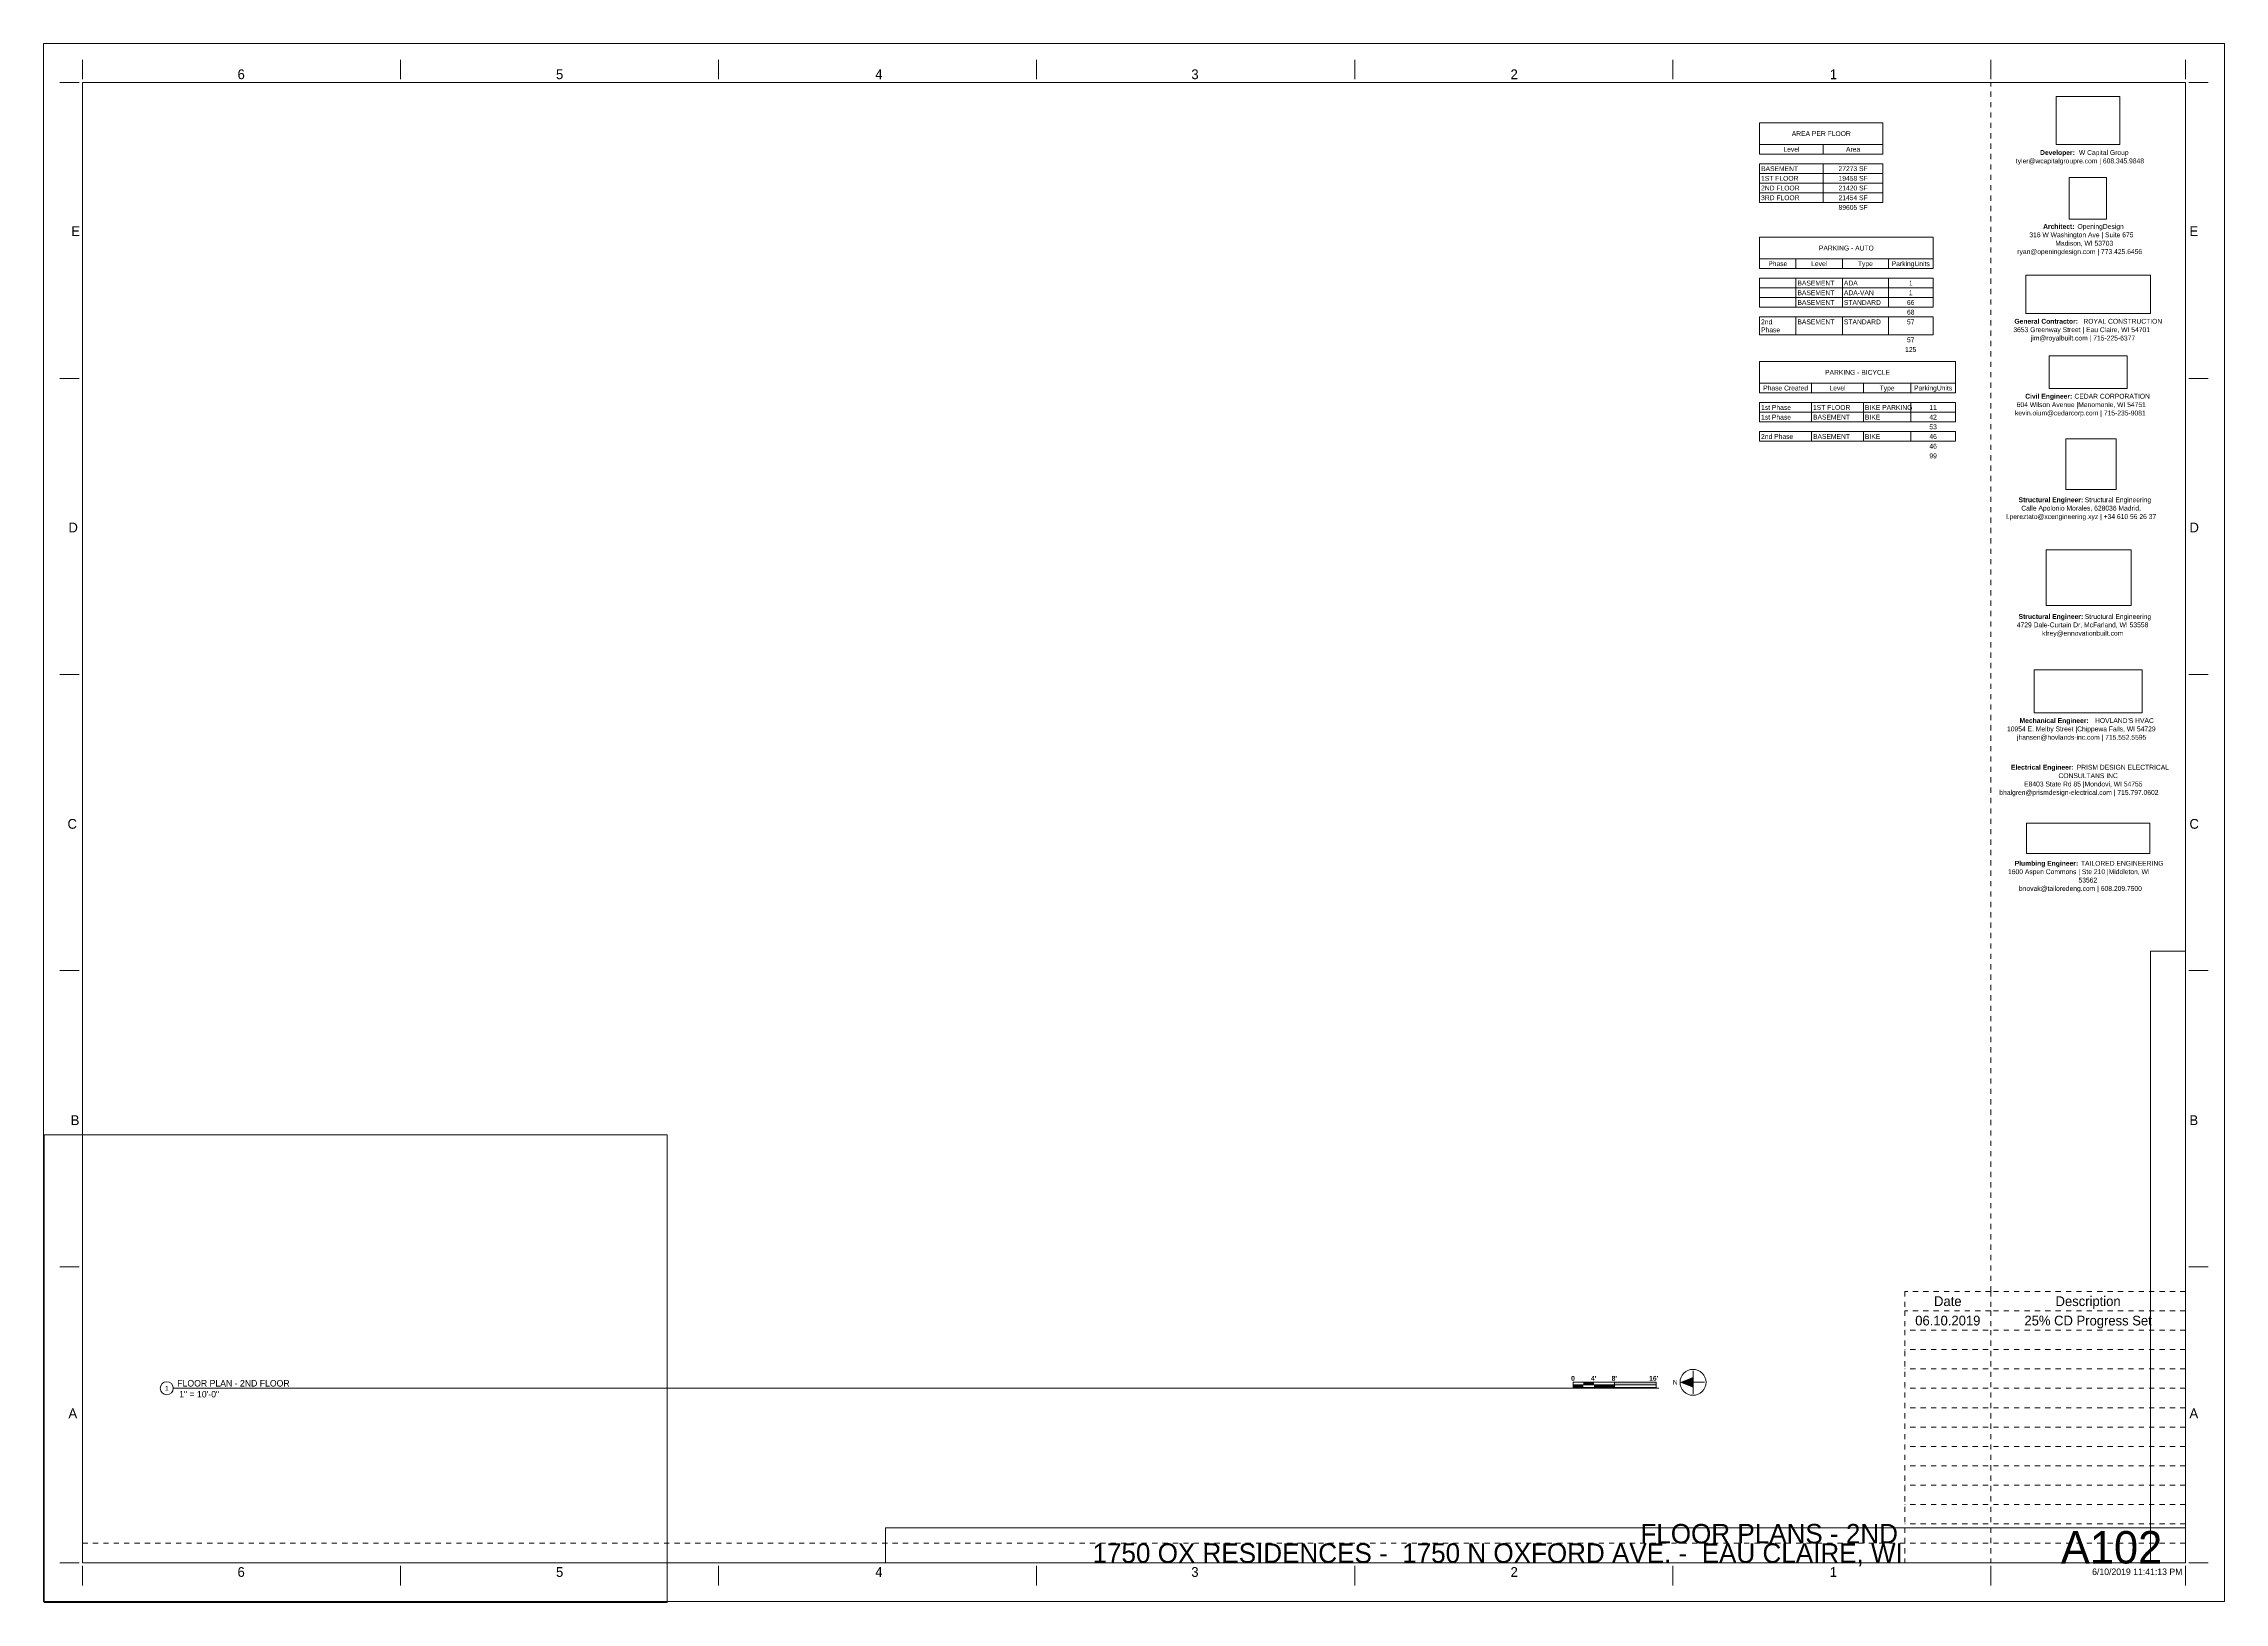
# Paper-space layout 'Layout1' of a CAD drawing. Header units: inches. Extents: x 0 to 42, y 0 to 30.
import ezdxf

# ---------------------------------------------------------------- set-up
doc = ezdxf.new("R2010")
doc.units = ezdxf.units.IN
doc.header["$MEASUREMENT"] = 0
doc.linetypes.add('Dot 1_32_', pattern=[0.03125, 0, -0.03125])
for name, color, linetype, lineweight in [('A-ANNO-NOTE', 131, 'Continuous', 9), ('A-DETL', 90, 'Continuous', 9), ('G-ANNO-SCHD', 231, 'Continuous', 9), ('G-ANNO-TTLB', 6, 'Continuous', 9), ('G-ANNO-TTLB-MEDM', 33, 'Continuous', 20)]:
    doc.layers.add(name, color=color, linetype=linetype, lineweight=lineweight)
doc.layers.add('G-ANNO-NPLT', color=191, linetype='Continuous', plot=False)
doc.styles.add('Arial_2', font='arial.ttf', dxfattribs={"height": 0.09375})
doc.styles.add('Century Gothic_1', font='ufonts.com_century-gothic.ttf', dxfattribs={"height": 0.09375})
doc.styles.add('Century Gothic_2', font='ufonts.com_century-gothic.ttf', dxfattribs={"height": 0.1875})
doc.styles.add('Century Gothic_3', font='ufonts.com_century-gothic.ttf', dxfattribs={"height": 0.125})
doc.styles.add('Century Gothic_4', font='ufonts.com_century-gothic.ttf', dxfattribs={"height": 0.625})
doc.styles.add('Century Gothic_5', font='ufonts.com_century-gothic.ttf', dxfattribs={"height": 0.375})
doc.styles.add('Century Gothic_B_1', font='GOTHICB.TTF', dxfattribs={"height": 0.09375})
picture_1 = doc.add_image_def('image1.jpg', size_in_pixel=(785, 514))
picture_2 = doc.add_image_def('image2.png', size_in_pixel=(300, 300))
picture_3 = doc.add_image_def('image3.jpg', size_in_pixel=(336, 83))
picture_4 = doc.add_image_def('image4.jpg', size_in_pixel=(278, 110))
picture_5 = doc.add_image_def('image5.jpg', size_in_pixel=(302, 126))
picture_6 = doc.add_image_def('image6.jpg', size_in_pixel=(261, 80))
picture_7 = doc.add_image_def('image7.jpg', size_in_pixel=(344, 261))
picture_8 = doc.add_image_def('image8.jpg', size_in_pixel=(547, 610))
picture_9 = doc.add_image_def('image9.jpg', size_in_pixel=(95, 1663))
picture_10 = doc.add_image_def('image10.jpg', size_in_pixel=(3536, 95))

# ---------------------------------------------------------------- blocks, each defined once
blk = doc.blocks.new('OD Title Block - 30x42 - CDs - one-598439-FLOOR PLANS - 2ND')
at = {"layer": 'G-ANNO-TTLB'}
for p, q in [((-0.01, 30.014), (41.99, 30.014)), ((-0.01, 0.014), (-0.01, 30.014)), ((41.99, 0.014), (41.99, 30.014)), ((-0.01, 0.014), (41.99, 0.014))]:
    blk.add_line(p, q, dxfattribs=at)
at = {"layer": 'G-ANNO-TTLB', "linetype": 'Dot 1_32_', "lineweight": 13}
for p, q in [((37.49, 5.989), (37.49, 29.264)), ((0.74, 1.137), (35.905, 1.137))]:
    blk.add_line(p, q, dxfattribs=at)
at = {"layer": 'G-ANNO-TTLB-MEDM'}
for p, q in [((0.74, 29.326), (0.74, 29.701)), ((6.865, 29.326), (6.865, 29.701)), ((12.99, 29.326), (12.99, 29.701)), ((19.115, 29.326), (19.115, 29.701)), ((25.24, 29.326), (25.24, 29.701)), ((31.365, 29.326), (31.365, 29.701)), ((37.49, 29.326), (37.49, 29.701)), ((41.24, 29.326), (41.24, 29.701)), ((0.677, 29.264), (0.302, 29.264)), ((0.74, 29.264), (41.24, 29.264)), ((0.74, 29.264), (0.74, 0.764)), ((41.24, 29.264), (41.24, 0.764)), ((41.302, 29.264), (41.677, 29.264)), ((0.677, 23.564), (0.302, 23.564)), ((41.302, 23.564), (41.677, 23.564)), ((0.677, 17.864), (0.302, 17.864)), ((41.302, 17.864), (41.677, 17.864)), ((0.677, 12.164), (0.302, 12.164)), ((41.302, 12.164), (41.677, 12.164)), ((0.677, 6.464), (0.302, 6.464)), ((41.302, 6.464), (41.677, 6.464)), ((0.677, 0.764), (0.302, 0.764)), ((0.74, 0.764), (41.24, 0.764)), ((0.74, 0.701), (0.74, 0.326)), ((6.865, 0.701), (6.865, 0.326)), ((12.99, 0.701), (12.99, 0.326)), ((19.115, 0.701), (19.115, 0.326)), ((25.24, 0.701), (25.24, 0.326)), ((31.365, 0.701), (31.365, 0.326)), ((37.49, 0.701), (37.49, 0.326)), ((41.24, 0.701), (41.24, 0.326)), ((41.302, 0.764), (41.677, 0.764))]:
    blk.add_line(p, q, dxfattribs=at)
at = {"layer": 'G-ANNO-TTLB', "attachment_point": 1}
for s, insert, char_height, width, style in [('6', (3.725, 29.517), 0.188, 0.17675, 'Century Gothic_2'), ('5', (9.858, 29.517), 0.188, 0.17675, 'Century Gothic_2'), ('4', (16.007, 29.517), 0.188, 0.17675, 'Century Gothic_2'), ('3', (22.094, 29.517), 0.188, 0.17675, 'Century Gothic_2'), ('2', (28.242, 29.517), 0.188, 0.17675, 'Century Gothic_2'), ('1', (34.391, 29.517), 0.188, 0.17675, 'Century Gothic_2'), ('tyler@wcapitalgroupre.com | 608.345.9848', (37.974, 27.802), 0.09375, 3.36141, 'Century Gothic_1'), ('Developer: ', (38.44, 27.964), 0.09375, 0.90584, 'Century Gothic_B_1'), ('W Capital Group', (39.188, 27.964), 0.09375, 1.32878, 'Century Gothic_1'), ('E', (0.523, 26.497), 0.188, 0.17044, 'Century Gothic_2'), ('Architect: ', (38.499, 26.54), 0.09375, 0.80169, 'Century Gothic_B_1'), ('OpeningDesign', (39.16, 26.54), 0.09375, 1.212, 'Century Gothic_1'), ('E', (41.317, 26.497), 0.188, 0.17044, 'Century Gothic_2'), ('ryan@openingdesign.com | 773.425.6456', (38.002, 26.056), 0.09375, 3.21937, 'Century Gothic_1'), ('316 W Washington Ave | Suite 675', (38.233, 26.379), 0.09375, 2.65756, 'Century Gothic_1'), ('Madison, WI 53703', (38.733, 26.217), 0.09375, 1.44556, 'Century Gothic_1'), ('3653 Greenway Street | Eau Claire, WI 54701', (37.925, 24.552), 0.09375, 3.4845, 'Century Gothic_1'), ('General Contractor: ', (37.946, 24.714), 0.09375, 1.60969, 'Century Gothic_B_1'), ('jim@royalbuilt.com | 715-225-6377', (38.263, 24.391), 0.09375, 2.66387, 'Century Gothic_1'), ('ROYAL CONSTRUCTION', (39.274, 24.714), 0.09375, 1.82116, 'Century Gothic_1'), ('604 Wilson Avenue |Menomonie, WI 54751', (37.99, 23.109), 0.09375, 3.32669, 'Century Gothic_1'), ('Civil Engineer: ', (38.154, 23.271), 0.09375, 1.14888, 'Century Gothic_B_1'), ('CEDAR CORPORATION', (39.102, 23.271), 0.09375, 1.78012, 'Century Gothic_1'), ('kevin.oium@cedarcorp.com | 715-235-9081', (37.956, 22.948), 0.09375, 3.40559, 'Century Gothic_1'), ('Structural Engineer: ', (38.026, 21.277), 0.09375, 1.54341, 'Century Gothic_B_1'), ('Calle Apolonio Morales, 628036 Madrid, ', (38.078, 21.116), 0.09375, 3.15309, 'Century Gothic_1'), ('Structural Engineering', (39.3, 21.277), 0.09375, 1.69175, 'Century Gothic_1'), ('D', (0.468, 20.791), 0.188, 0.23672, 'Century Gothic_2'), ('l.pereztato@xcengineering.xyz | +34 610 56 26 37', (37.787, 20.954), 0.09375, 3.81591, 'Century Gothic_1'), ('D', (41.317, 20.791), 0.188, 0.23672, 'Century Gothic_2'), ('Structural Engineer: ', (38.026, 19.03), 0.09375, 1.54341, 'Century Gothic_B_1'), ('Structural Engineering', (39.3, 19.03), 0.09375, 1.69175, 'Century Gothic_1'), ('4729 Dale-Curtain Dr, McFarland, WI 53558', (37.992, 18.869), 0.09375, 3.32037, 'Century Gothic_1'), ('kfrey@ennovationbuilt.com', (38.479, 18.707), 0.09375, 2.13994, 'Century Gothic_1'), ('10954 E. Melby Street |Chippewa Falls, WI 54729', (37.803, 16.865), 0.09375, 3.77487, 'Century Gothic_1'), ('Mechanical Engineer: ', (38.045, 17.026), 0.09375, 1.76119, 'Century Gothic_B_1'), ("HOVLAND'S HVAC", (39.498, 17.026), 0.09375, 1.42663, 'Century Gothic_1'), ('jhansen@hovlands-inc.com | 715.552.5595', (37.996, 16.704), 0.09375, 3.31091, 'Century Gothic_1'), ('Electrical Engineer: ', (37.88, 16.127), 0.09375, 1.53394, 'Century Gothic_B_1'), ('CONSULTANS INC', (38.794, 15.965), 0.09375, 1.37613, 'Century Gothic_1'), ('PRISM DESIGN ELECTRICAL ', (39.146, 16.127), 0.09375, 2.09891, 'Century Gothic_1'), ('bhalgren@prismdesign-electrical.com | 715.797.0602', (37.656, 15.642), 0.09375, 4.13469, 'Century Gothic_1'), ('E8403 State Rd 85 |Mondovi, WI 54755', (38.133, 15.804), 0.09375, 2.9795, 'Century Gothic_1'), ('C', (0.45, 15.084), 0.188, 0.25881, 'Century Gothic_2'), ('C', (41.317, 15.084), 0.188, 0.25881, 'Century Gothic_2'), ('Plumbing Engineer: ', (37.951, 14.277), 0.09375, 1.54656, 'Century Gothic_B_1'), ('1600 Aspen Commons | Ste 210 |Middleton, WI ', (37.823, 14.116), 0.09375, 3.77172, 'Century Gothic_1'), ('53562', (39.18, 13.954), 0.0937, 0.44188, 'Century Gothic_1'), ('TAILORED ENGINEERING', (39.227, 14.277), 0.09375, 1.87166, 'Century Gothic_1'), ('bnovak@tailoredeng.com | 608.209.7500', (38.034, 13.793), 0.09375, 3.21622, 'Century Gothic_1'), ('B', (0.512, 9.378), 0.188, 0.18306, 'Century Gothic_2'), ('B', (41.317, 9.378), 0.188, 0.18306, 'Century Gothic_2'), ('A', (0.468, 3.734), 0.188, 0.23672, 'Century Gothic_2'), ('A', (41.317, 3.734), 0.188, 0.23672, 'Century Gothic_2'), ('6', (3.724, 0.679), 0.188, 0.17675, 'Century Gothic_2'), ('5', (9.858, 0.679), 0.188, 0.17675, 'Century Gothic_2'), ('4', (16.007, 0.679), 0.188, 0.17675, 'Century Gothic_2'), ('3', (22.093, 0.679), 0.188, 0.17675, 'Century Gothic_2'), ('2', (28.242, 0.679), 0.188, 0.17675, 'Century Gothic_2'), ('1', (34.39, 0.679), 0.188, 0.17675, 'Century Gothic_2')]:
    blk.add_mtext(s, dxfattribs=dict(at, insert=insert, char_height=char_height, width=width, style=style))
at = {"layer": 'G-ANNO-TTLB'}
image = blk.add_image(picture_7, insert=(38.752, 28.068), size_in_units=(1.226, 0.93), dxfattribs=at)
image.dxf.flags = 7
image = blk.add_image(picture_8, insert=(38.999, 26.632), size_in_units=(0.719, 0.802), rotation=0, dxfattribs=at)
image.dxf.flags = 7
image = blk.add_image(picture_6, insert=(38.163, 24.818), size_in_units=(2.404, 0.737), dxfattribs=at)
image.dxf.flags = 7
image = blk.add_image(picture_5, insert=(38.612, 23.375), size_in_units=(1.506, 0.628), dxfattribs=at)
image.dxf.flags = 7
image = blk.add_image(picture_2, insert=(38.938, 21.431), size_in_units=(0.97, 0.97), dxfattribs=at)
image.dxf.flags = 7
image = blk.add_image(picture_1, insert=(38.558, 19.194), size_in_units=(1.638, 1.072), dxfattribs=at)
image.dxf.flags = 7
image = blk.add_image(picture_4, insert=(38.326, 17.131), size_in_units=(2.077, 0.822), dxfattribs=at)
image.dxf.flags = 7
image = blk.add_image(picture_3, insert=(38.179, 14.417), size_in_units=(2.372, 0.586), dxfattribs=at)
image.dxf.flags = 7
image = blk.add_image(picture_9, insert=(40.567, 0.764), size_in_units=(0.673, 11.775), dxfattribs=at)
image.dxf.flags = 7
image = blk.add_image(picture_10, insert=(16.203, 0.764), size_in_units=(25.037, 0.673), dxfattribs=at)
image.dxf.flags = 7
blk = doc.blocks.new('Viewport - All On-568496-FLOOR PLANS - 2ND')
at = {"layer": 'G-ANNO-TTLB'}
for start, end in [(360, 180), (180, 360)]:
    blk.add_arc((-0.125, 0), 0.125, start, end, dxfattribs=at)
blk = doc.blocks.new('Graphic Scale - 1in-10ft-530767-FLOOR PLANS - 2ND')
at = {"layer": 'A-ANNO-NOTE'}
for points in [[(-1.2, 0.049), (-1.2, 0), (-1.4, 0), (-1.4, 0.049)], [(0, 0.049), (0, 0), (-0.8, 0), (-0.8, 0.049)], [(-1.4, 0), (-1.4, -0.049), (-1.6, -0.049), (-1.6, 0)], [(-0.8, 0), (-0.8, -0.049), (-1.2, -0.049), (-1.2, 0)]]:
    blk.add_hatch(color=256, dxfattribs=at).paths.add_polyline_path(points, flags=0)
for p, q in [((-1.6, 0.049), (0, 0.049)), ((-1.6, -0.049), (-1.6, 0.049)), ((-0.8, 0.049), (-0.8, -0.049)), ((0, 0.049), (0, -0.049)), ((-1.6, 0), (0, 0)), ((-1.6, -0.049), (0, -0.049))]:
    blk.add_line(p, q, dxfattribs=at)
at = {"layer": 'A-ANNO-NOTE', "attachment_point": 1, "style": 'Century Gothic_B_1'}
for s, insert, char_height, width in [('\\fCentury Gothic|b1|i0|c0|p34|;0', (-1.638, 0.173), 0.09375, 0.09153), ("4'", (-1.255, 0.173), 0.0937, 0.12625), ("8'", (-0.857, 0.173), 0.0937, 0.12625), ("16'", (-0.135, 0.173), 0.0937, 0.21778)]:
    blk.add_mtext(s, dxfattribs=dict(at, insert=insert, char_height=char_height, width=width))
blk = doc.blocks.new('North Arrow - Left-530765-FLOOR PLANS - 2ND')
at = {"layer": 'A-ANNO-NOTE'}
blk.add_hatch(color=256, dxfattribs=at).paths.add_polyline_path([(-0.25, 0), (0, 0.101), (0, -0.101)], flags=0)
for p, q in [((-0.219, 0), (0.219, 0)), ((0, 0.219), (0, -0.219))]:
    blk.add_line(p, q, dxfattribs=at)
blk.add_circle((0, 0), 0.25, dxfattribs=at)
at = {"layer": 'A-ANNO-NOTE', "insert": (-0.39, 0.047), "char_height": 0.0937, "width": 0.09784, "attachment_point": 1, "style": 'Arial_2'}
blk.add_mtext('N', dxfattribs=at)

psp = doc.layouts.get("Layout1")

# ---------------------------------------------------------------- linework, layer by layer
at = {"layer": 'A-DETL'}
for p, q in [((33.039, 28.491), (33.039, 28.074)), ((35.413, 28.491), (33.039, 28.491)), ((35.413, 28.074), (35.413, 28.491)), ((33.039, 28.074), (33.039, 27.887)), ((33.039, 28.074), (35.413, 28.074)), ((34.265, 27.887), (33.039, 27.887)), ((34.265, 28.074), (34.265, 27.887)), ((35.413, 27.887), (34.265, 27.887)), ((35.413, 28.074), (35.413, 27.887)), ((34.265, 27.701), (33.039, 27.701)), ((33.039, 27.701), (33.039, 27.514)), ((34.265, 27.514), (33.039, 27.514)), ((33.039, 27.514), (33.039, 27.328)), ((34.265, 27.328), (33.039, 27.328)), ((33.039, 27.328), (33.039, 27.141)), ((35.413, 27.701), (34.265, 27.701)), ((34.265, 27.701), (34.265, 27.514)), ((35.413, 27.514), (34.265, 27.514)), ((34.265, 27.514), (34.265, 27.328)), ((35.413, 27.328), (34.265, 27.328)), ((34.265, 27.328), (34.265, 27.141)), ((35.413, 27.701), (35.413, 27.514)), ((35.413, 27.514), (35.413, 27.328)), ((35.413, 27.328), (35.413, 27.141)), ((34.265, 27.141), (33.039, 27.141)), ((33.039, 27.141), (33.039, 26.954)), ((34.265, 26.954), (33.039, 26.954)), ((35.413, 27.141), (34.265, 27.141)), ((34.265, 27.141), (34.265, 26.954)), ((35.413, 26.954), (34.265, 26.954)), ((35.413, 27.141), (35.413, 26.954)), ((33.039, 26.287), (33.039, 25.87)), ((36.38, 26.287), (33.039, 26.287)), ((36.38, 25.87), (36.38, 26.287)), ((33.039, 25.87), (33.039, 25.684)), ((33.039, 25.87), (36.38, 25.87)), ((33.739, 25.684), (33.039, 25.684)), ((33.739, 25.87), (33.739, 25.684)), ((34.634, 25.684), (33.739, 25.684)), ((34.634, 25.87), (34.634, 25.684)), ((35.518, 25.684), (34.634, 25.684)), ((35.518, 25.87), (35.518, 25.684)), ((36.38, 25.684), (35.518, 25.684)), ((36.38, 25.87), (36.38, 25.684)), ((33.739, 25.497), (33.039, 25.497)), ((33.039, 25.497), (33.039, 25.311)), ((33.739, 25.311), (33.039, 25.311)), ((33.039, 25.311), (33.039, 25.124)), ((34.634, 25.497), (33.739, 25.497)), ((33.739, 25.497), (33.739, 25.311)), ((34.634, 25.311), (33.739, 25.311)), ((33.739, 25.311), (33.739, 25.124)), ((35.518, 25.497), (34.634, 25.497)), ((34.634, 25.497), (34.634, 25.311)), ((35.518, 25.311), (34.634, 25.311)), ((34.634, 25.311), (34.634, 25.124)), ((36.38, 25.497), (35.518, 25.497)), ((35.518, 25.497), (35.518, 25.311)), ((36.38, 25.311), (35.518, 25.311)), ((35.518, 25.311), (35.518, 25.124)), ((36.38, 25.497), (36.38, 25.311)), ((36.38, 25.311), (36.38, 25.124)), ((33.739, 25.124), (33.039, 25.124)), ((33.039, 25.124), (33.039, 24.937)), ((33.739, 24.937), (33.039, 24.937)), ((34.634, 25.124), (33.739, 25.124)), ((33.739, 25.124), (33.739, 24.937)), ((34.634, 24.937), (33.739, 24.937)), ((35.518, 25.124), (34.634, 25.124)), ((34.634, 25.124), (34.634, 24.937)), ((35.518, 24.937), (34.634, 24.937)), ((36.38, 25.124), (35.518, 25.124)), ((35.518, 25.124), (35.518, 24.937)), ((36.38, 24.937), (35.518, 24.937)), ((36.38, 25.124), (36.38, 24.937)), ((33.739, 24.751), (33.039, 24.751)), ((33.039, 24.751), (33.039, 24.406)), ((33.739, 24.406), (33.039, 24.406)), ((34.634, 24.751), (33.739, 24.751)), ((33.739, 24.751), (33.739, 24.406)), ((34.634, 24.406), (33.739, 24.406)), ((35.518, 24.751), (34.634, 24.751)), ((34.634, 24.751), (34.634, 24.406)), ((35.518, 24.406), (34.634, 24.406)), ((36.38, 24.751), (35.518, 24.751)), ((35.518, 24.751), (35.518, 24.406)), ((36.38, 24.406), (35.518, 24.406)), ((36.38, 24.751), (36.38, 24.406)), ((33.039, 23.893), (33.039, 23.476)), ((36.812, 23.893), (33.039, 23.893)), ((36.812, 23.476), (36.812, 23.893)), ((33.039, 23.476), (33.039, 23.29)), ((33.039, 23.476), (36.812, 23.476)), ((34.039, 23.29), (33.039, 23.29)), ((34.039, 23.103), (33.039, 23.103)), ((33.039, 23.103), (33.039, 22.917)), ((34.039, 23.476), (34.039, 23.29)), ((35.039, 23.29), (34.039, 23.29)), ((35.039, 23.103), (34.039, 23.103)), ((34.039, 23.103), (34.039, 22.917)), ((35.039, 23.476), (35.039, 23.29)), ((35.949, 23.29), (35.039, 23.29)), ((35.949, 23.103), (35.039, 23.103)), ((35.039, 23.103), (35.039, 22.917)), ((35.949, 23.476), (35.949, 23.29)), ((36.812, 23.29), (35.949, 23.29)), ((36.812, 23.103), (35.949, 23.103)), ((35.949, 23.103), (35.949, 22.917)), ((36.812, 23.476), (36.812, 23.29)), ((36.812, 23.103), (36.812, 22.917)), ((34.039, 22.917), (33.039, 22.917)), ((33.039, 22.917), (33.039, 22.73)), ((34.039, 22.73), (33.039, 22.73)), ((35.039, 22.917), (34.039, 22.917)), ((34.039, 22.917), (34.039, 22.73)), ((35.039, 22.73), (34.039, 22.73)), ((35.949, 22.917), (35.039, 22.917)), ((35.039, 22.917), (35.039, 22.73)), ((35.949, 22.73), (35.039, 22.73)), ((36.812, 22.917), (35.949, 22.917)), ((35.949, 22.917), (35.949, 22.73)), ((36.812, 22.73), (35.949, 22.73)), ((36.812, 22.917), (36.812, 22.73)), ((34.039, 22.543), (33.039, 22.543)), ((33.039, 22.543), (33.039, 22.357)), ((34.039, 22.357), (33.039, 22.357)), ((35.039, 22.543), (34.039, 22.543)), ((34.039, 22.543), (34.039, 22.357)), ((35.039, 22.357), (34.039, 22.357)), ((35.949, 22.543), (35.039, 22.543)), ((35.039, 22.543), (35.039, 22.357)), ((35.949, 22.357), (35.039, 22.357)), ((36.812, 22.543), (35.949, 22.543)), ((35.949, 22.543), (35.949, 22.357)), ((36.812, 22.357), (35.949, 22.357)), ((36.812, 22.543), (36.812, 22.357))]:
    psp.add_line(p, q, dxfattribs=at)
at = {"layer": 'A-DETL', "linetype": 'Dot 1_32_', "lineweight": 13}
for p, q in [((37.49, 5.989), (35.837, 5.989)), ((35.837, 5.989), (35.837, 5.616)), ((41.24, 5.989), (37.49, 5.989)), ((37.49, 5.989), (37.49, 5.616)), ((41.24, 5.989), (41.24, 5.616)), ((37.49, 5.616), (35.837, 5.616)), ((35.837, 5.616), (35.837, 5.242)), ((41.24, 5.616), (37.49, 5.616)), ((37.49, 5.616), (37.49, 5.242)), ((41.24, 5.616), (41.24, 5.242)), ((41.24, 5.242), (35.837, 5.242)), ((35.837, 5.242), (35.837, 0.764)), ((37.49, 5.242), (37.49, 0.764)), ((41.24, 4.869), (35.837, 4.869)), ((41.24, 4.496), (35.837, 4.496)), ((41.24, 4.123), (35.837, 4.123)), ((41.24, 3.749), (35.837, 3.749)), ((41.24, 3.376), (35.837, 3.376)), ((41.24, 3.003), (35.837, 3.003)), ((41.24, 2.63), (35.837, 2.63)), ((41.24, 2.256), (35.837, 2.256)), ((41.24, 1.883), (35.837, 1.883)), ((41.24, 1.51), (35.837, 1.51)), ((41.24, 1.137), (35.837, 1.137))]:
    psp.add_line(p, q, dxfattribs=at)
at = {"layer": 'G-ANNO-NPLT', "lineweight": 9}
psp.add_line((2.487, 4.124), (31.1, 4.124), dxfattribs=at)

# ---------------------------------------------------------------- block references
at = {"layer": 'A-ANNO-NOTE'}
for name, p in [('Graphic Scale - 1in-10ft-530767-FLOOR PLANS - 2ND', (31.046, 4.188)), ('North Arrow - Left-530765-FLOOR PLANS - 2ND', (31.756, 4.237))]:
    psp.add_blockref(name, p, dxfattribs=at)
at = {"layer": 'G-ANNO-TTLB'}
for name, p in [('OD Title Block - 30x42 - CDs - one-598439-FLOOR PLANS - 2ND', (0, 0)), ('Viewport - All On-568496-FLOOR PLANS - 2ND', (2.487, 4.124))]:
    psp.add_blockref(name, p, dxfattribs=at)

# ---------------------------------------------------------------- texts
at = {"layer": 'G-ANNO-SCHD', "color": 147, "line_spacing_factor": 0.984502}
for s, insert, char_height, width, attachment_point, style in [('AREA PER FLOOR', (34.226, 28.328), 0.09375, 1.26744, 2, 'Century Gothic_1'), ('Level', (33.652, 28.026), 0.0937, 0.38998, 2, 'Century Gothic_1'), ('Area', (34.839, 28.026), 0.0937, 0.36532, 2, 'Century Gothic_1'), ('1ST FLOOR', (33.067, 27.466), 0.0937, 0.77762, 1, 'Century Gothic_1'), ('BASEMENT', (33.067, 27.653), 0.0937, 0.76587, 1, 'Century Gothic_1'), ('27273 SF', (34.839, 27.653), 0.0937, 0.62256, 2, 'Century Gothic_1'), ('19458 SF', (34.839, 27.466), 0.0937, 0.62256, 2, 'Century Gothic_1'), ('3RD FLOOR', (33.067, 27.093), 0.0937, 0.84457, 1, 'Century Gothic_1'), ('2ND FLOOR', (33.067, 27.28), 0.0937, 0.86454, 1, 'Century Gothic_1'), ('21420 SF', (34.839, 27.28), 0.0937, 0.62256, 2, 'Century Gothic_1'), ('21454 SF', (34.839, 27.093), 0.0937, 0.62256, 2, 'Century Gothic_1'), ('89605 SF', (34.839, 26.907), 0.0937, 0.62256, 2, 'Century Gothic_1'), ('PARKING - AUTO', (34.709, 26.124), 0.09375, 1.22516, 2, 'Century Gothic_1'), ('Phase', (33.389, 25.823), 0.0937, 0.44989, 2, 'Century Gothic_1'), ('Level', (34.187, 25.823), 0.0937, 0.38998, 2, 'Century Gothic_1'), ('Type', (35.076, 25.823), 0.0937, 0.35122, 2, 'Century Gothic_1'), ('ParkingUnits', (35.949, 25.823), 0.09375, 0.88333, 2, 'Century Gothic_1'), ('BASEMENT', (33.767, 25.45), 0.0937, 0.76587, 1, 'Century Gothic_1'), ('BASEMENT', (33.767, 25.263), 0.0937, 0.76587, 1, 'Century Gothic_1'), ('ADA', (34.662, 25.45), 0.0937, 0.34417, 1, 'Century Gothic_1'), ('ADA-VAN', (34.662, 25.263), 0.0937, 0.72946, 1, 'Century Gothic_1'), ('1', (35.949, 25.45), 0.0937, 0.08575, 2, 'Century Gothic_1'), ('1', (35.949, 25.263), 0.0937, 0.08575, 2, 'Century Gothic_1'), ('BASEMENT', (33.767, 25.076), 0.0937, 0.76587, 1, 'Century Gothic_1'), ('STANDARD', (34.662, 25.076), 0.0937, 0.80698, 1, 'Century Gothic_1'), ('66', (35.949, 25.076), 0.0937, 0.1715, 2, 'Century Gothic_1'), ('68', (35.949, 24.89), 0.0937, 0.1715, 2, 'Century Gothic_1'), ('2nd\\PPhase', (33.067, 24.703), 0.0937, 0.44989, 1, 'Century Gothic_1'), ('BASEMENT', (33.767, 24.703), 0.0937, 0.76587, 1, 'Century Gothic_1'), ('STANDARD', (34.662, 24.703), 0.0937, 0.80698, 1, 'Century Gothic_1'), ('57', (35.949, 24.703), 0.0937, 0.1715, 2, 'Century Gothic_1'), ('125', (35.949, 24.171), 0.0937, 0.25725, 2, 'Century Gothic_1'), ('57', (35.949, 24.358), 0.0937, 0.1715, 2, 'Century Gothic_1'), ('PARKING - BICYCLE', (34.925, 23.73), 0.09375, 1.43307, 2, 'Century Gothic_1'), ('Phase Created', (33.539, 23.429), 0.09375, 1.12531, 2, 'Century Gothic_1'), ('Level', (34.539, 23.429), 0.0937, 0.38998, 2, 'Century Gothic_1'), ('Type', (35.494, 23.429), 0.0937, 0.35122, 2, 'Century Gothic_1'), ('ParkingUnits', (36.38, 23.429), 0.09375, 0.88333, 2, 'Century Gothic_1'), ('1st Phase', (33.067, 23.055), 0.0937, 0.68952, 1, 'Century Gothic_1'), ('1st Phase', (33.067, 22.869), 0.0937, 0.68952, 1, 'Century Gothic_1'), ('1ST FLOOR', (34.067, 23.055), 0.0937, 0.77762, 1, 'Century Gothic_1'), ('BASEMENT', (34.067, 22.869), 0.0937, 0.76587, 1, 'Century Gothic_1'), ('BIKE PARKING', (35.067, 23.055), 0.09375, 1.01724, 1, 'Century Gothic_1'), ('BIKE', (35.067, 22.869), 0.0937, 0.29836, 1, 'Century Gothic_1'), ('42', (36.38, 22.869), 0.0937, 0.1715, 2, 'Century Gothic_1'), ('53', (36.38, 22.682), 0.0937, 0.1715, 2, 'Century Gothic_1'), ('11', (36.38, 23.055), 0.0937, 0.1715, 2, 'Century Gothic_1'), ('2nd Phase', (33.067, 22.496), 0.0937, 0.77762, 1, 'Century Gothic_1'), ('BASEMENT', (34.067, 22.496), 0.0937, 0.76587, 1, 'Century Gothic_1'), ('BIKE', (35.067, 22.496), 0.0937, 0.29836, 1, 'Century Gothic_1'), ('46', (36.38, 22.496), 0.0937, 0.1715, 2, 'Century Gothic_1'), ('46', (36.38, 22.309), 0.0937, 0.1715, 2, 'Century Gothic_1'), ('99', (36.38, 22.122), 0.0937, 0.1715, 2, 'Century Gothic_1'), ('Date', (36.663, 5.893), 0.1875, 0.73997, 2, 'Century Gothic_2'), ('Description', (39.365, 5.893), 0.1875, 1.66316, 2, 'Century Gothic_2'), ('06.10.2019', (36.663, 5.52), 0.1875, 1.54101, 2, 'Century Gothic_2'), ('25% CD Progress Set', (39.365, 5.52), 0.1875, 2.98571, 2, 'Century Gothic_2')]:
    psp.add_mtext(s, dxfattribs=dict(at, insert=insert, char_height=char_height, width=width, attachment_point=attachment_point, style=style))
at = {"layer": 'G-ANNO-TTLB', "attachment_point": 1}
for s, insert, char_height, width, style in [('FLOOR PLAN - 2ND FLOOR', (2.564, 4.281), 0.125, 2.66072, 'Century Gothic_3'), ('1', (2.327, 4.167), 0.0937, 0.08837, 'Century Gothic_1'), (' 1" = 10\'-0"', (2.554, 4.071), 0.125, 1.01947, 'Century Gothic_3'), ('FLOOR PLANS - 2ND', (30.743, 1.51), 0.375, 6.00634, 'Century Gothic_5'), ('1750 OX RESIDENCES -  1750 N OXFORD AVE. -  EAU CLAIRE, WI', (20.191, 1.136), 0.375, 18.79547, 'Century Gothic_5')]:
    psp.add_mtext(s, dxfattribs=dict(at, insert=insert, char_height=char_height, width=width, style=style))

# ---------------------------------------------------------------- viewports
at = {"layer": '0'}
psp.add_viewport(center=(6, 4.5), size=(12, 9), view_center_point=(6, 4.5), view_height=12, dxfattribs=at)

# ---------------------------------------------------------------- next in the draw order: texts
at = {"layer": 'G-ANNO-TTLB', "insert": (41.181, 0.652), "char_height": 0.125, "width": 2.2037, "attachment_point": 3, "line_spacing_factor": 0.984502, "style": 'Century Gothic_3', "bg_fill": 3, "box_fill_scale": 1.25, "bg_fill_color": 256, "bg_fill_true_color": 13158600, "bg_fill_transparency": 0}
psp.add_mtext('6/10/2019 11:41:13 PM', dxfattribs=at)

# ---------------------------------------------------------------- next in the draw order: linework, layer by layer
at = {"layer": 'A-DETL', "linetype": 'Dot 1_32_', "lineweight": 13}
for p, q in [((41.24, 5.242), (41.24, 0.764)), ((41.24, 0.764), (35.837, 0.764))]:
    psp.add_line(p, q, dxfattribs=at)

# ---------------------------------------------------------------- next in the draw order: texts
at = {"layer": 'G-ANNO-TTLB', "insert": (38.841, 1.373), "char_height": 0.625, "width": 2.52816, "attachment_point": 1, "style": 'Century Gothic_4'}
psp.add_mtext('A102', dxfattribs=at)

doc.saveas('drawing.dxf')
